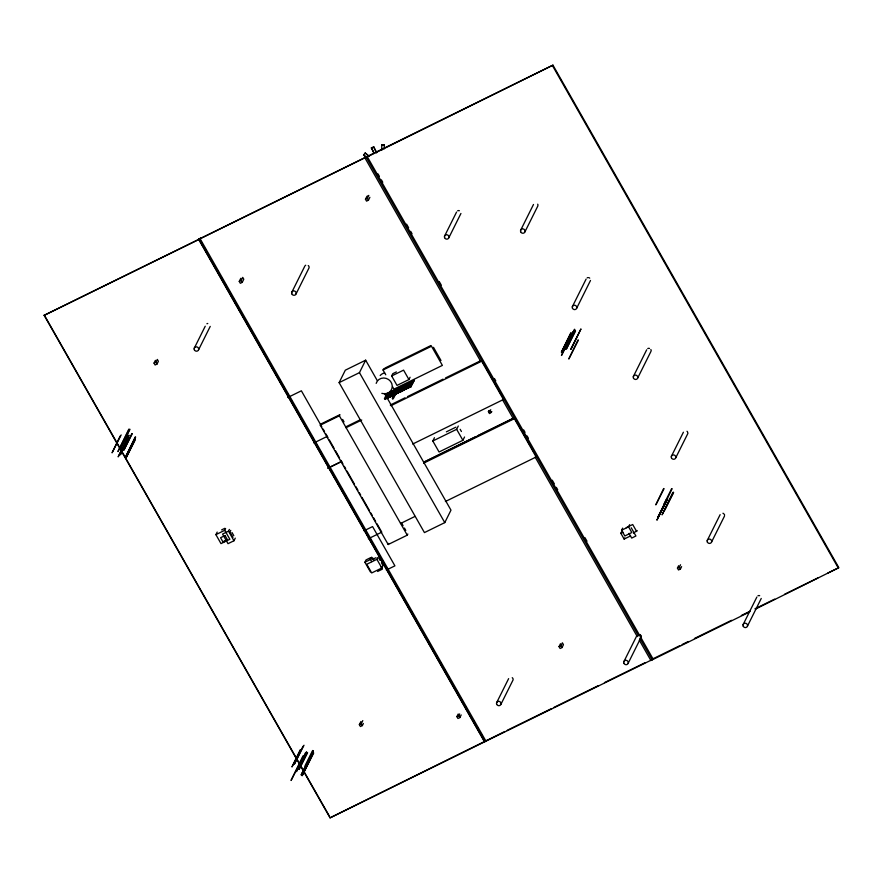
<?xml version="1.0" encoding="UTF-8"?>
<svg xmlns="http://www.w3.org/2000/svg" width="883" height="883" viewBox="0 0 883 883"><rect width="100%" height="100%" fill="white"/><g stroke="black" fill="none" stroke-linecap="round" stroke-linejoin="round"><path stroke-width="1.32" d="M120.143 436.047L112.075 452.824L121.181 434.933M128.819 429.171L117.936 451.588L129.26 429.304M128.664 435.231L118.167 456.864L129.106 435.374M128.984 430.374L120.077 448.84L130.022 429.304M128.123 438.641L120.353 454.811L129.172 437.56M132.318 433.663L123.885 450.142L131.876 433.52M135.209 436.964L125.993 456.047L135.651 437.107M135.121 440.175L126.368 457.306L135.287 438.818M300.308 749.634L291.964 766.963L300.75 749.766M302.88 757.184L291.059 780.473L303.046 755.826M302.99 746.29L294.381 764.17L304.017 745.252M305.551 752.68L296.379 771.676L306.578 751.643M307.163 752.603L299.061 769.457L307.604 752.735M313.101 750.638L301.136 774.965L313.145 751.301M313.708 753L302.152 775.76L313.266 752.868M305.054 765.76L312.659 750.495M570.749 332.858L561.378 352.251L571.191 333.001M572.901 331.931L561.467 355.463L573.343 332.063M574.877 329.436L564.546 349.723L574.436 329.304M575.109 330.915L566.323 349.127L575.539 331.059M577.957 340.021L568.784 359.017L578.398 340.165M570.661 349.249L580.97 328.929L571.113 349.304M663.674 488.509L655.804 504.877L664.005 488.774M672.095 488.774L656.897 520.175L667.691 498.961M666.621 499.182L657.945 517.173L667.062 499.325M673.332 492.692L662.073 514.855L672.89 492.548M663.718 504.546L671.654 488.641M673.63 492.449L664.7 510.01L673.299 492.184M504.756 731.521L330.054 817.857L44.15 315.341L366.313 157.119M197.682 239.823L552.946 65.143L838.85 567.659L755.804 608.928M44.15 315.341L198.73 239.525L199.161 238.664L208.686 255.419M200.419 237.935L200.066 238.653L485.959 741.168L486.323 740.451L483.939 741.621M154.039 363.112L155.938 362.173L157.317 359.414L158.388 361.302L157.008 364.061L155.11 364.988L154.039 363.112L155.408 360.352M194.216 348.31L205.231 326.224M198.609 349.712L210.231 326.401M239.249 281.412L241.158 280.474L242.715 277.361L243.785 279.249L242.229 282.361L240.319 283.3L239.249 281.412L240.805 278.3M291.721 292.405L304.635 266.5M296.114 293.807L309.028 267.902M480.705 361.39L364.977 157.991L365.407 157.13M366.6 156.545L366.246 157.262L638.53 635.848M367.792 155.96L367.361 156.821L653.265 659.336L653.696 658.475M365.474 199.238L366.909 196.357L368.807 195.43L367.372 198.3L365.474 199.238L366.544 201.125L368.454 200.187L369.889 197.306M225.607 528.597L224.746 530.308L229.856 539.281L221.004 543.619L215.905 534.645L217.185 532.085M235.275 538.144L233.962 540.76L228.024 543.674L222.571 534.072L228.509 531.158L229.381 529.425M230.772 530.363L229.933 532.052L232.969 537.372M384.624 393.509L450.981 510.153L444.778 522.615L424.436 532.592L339.116 382.626L345.33 370.165L365.661 360.187L377.173 380.418M320.286 425.164L320.86 424.017L339.933 414.668L339.359 415.816L320.286 425.164L388.189 544.513L407.262 535.164L407.836 534.016M339.116 382.626L359.447 372.648L365.661 360.187M444.502 236.258L456.555 212.086M385.761 374.789L383.034 369.999L383.675 368.708M448.884 237.659L460.937 213.476M410.076 377.251L408.928 379.547L397.019 385.396L391.655 375.97L392.803 373.664L396.379 371.92M385.518 395.705L387.041 393.365L384.414 398.641M385.639 396.842L387.218 393.686M384.999 399.149L388.63 392.582L385.176 399.469M385.65 399.237L388.807 392.902M386.588 398.376L390.22 391.809L386.765 398.686M364.977 157.991L552.946 65.143M387.24 398.454L390.396 392.118M391.986 391.346L388.354 397.913L391.335 391.257M388.354 397.913L391.809 391.026M393.575 390.562L389.944 397.129L392.924 390.485M389.944 397.129L393.399 390.253M395.165 389.789L391.533 396.346L394.513 389.701M391.533 396.346L394.988 389.469M396.754 389.006L393.123 395.573L396.103 388.928M393.123 395.573L396.577 388.686M395.308 395.032L392.792 398.884L392.35 398.09L394.072 394.646C395.97 395.485 395.176 390.352 397.681 388.145M392.35 398.09L398.167 387.913M392.792 398.884L394.513 395.429M395.187 394.558L398.343 388.222M396.301 394.017L399.933 387.449L396.301 394.017L399.271 387.361M401.522 386.666L397.891 393.233L400.86 386.588M397.891 393.233L401.346 386.357M403.112 385.893L399.469 392.449L402.449 385.805M399.469 392.449L402.924 385.573M404.701 385.109L401.059 391.677L404.039 385.032M401.059 391.677L404.513 384.8M406.29 384.326L402.648 390.893L405.628 384.248M402.648 390.893L405.805 384.569M402.471 390.584L406.103 384.017M407.869 383.553L404.237 390.12L407.218 383.476M404.237 390.12L407.692 383.233M409.458 382.769L405.827 389.337L408.807 382.692M405.827 389.337L409.282 382.46M411.048 381.997L407.416 388.553L410.396 381.909M407.416 388.553L410.871 381.677M408.829 387.46L412.46 380.904L409.006 387.78M409.48 387.549L412.637 381.213M410.595 386.997L414.226 380.43L410.595 386.997L413.575 380.352M520.584 230.375L533.498 204.47M524.977 231.765L537.89 205.871M370.43 571.941L364.9 562.239L366.07 559.899L370.573 557.692M364.9 562.239L370.529 559.48L371.688 557.14M464.546 436.997L462.891 440.308L439.061 451.986L432.813 441.003L434.458 437.692M382.714 566.169L381.82 567.979L371.699 572.946L366.765 564.27L376.886 559.314L377.781 557.504M388.189 544.513L388.763 543.365M432.813 441.003L456.643 429.315L458.288 426.003M491.842 411.666L489.48 413.509L488.409 411.621L488.862 410.716M488.409 411.621L490.76 409.778M489.48 413.509L489.933 412.604M363.366 723.519L362.328 725.594L360.419 726.532L359.348 724.645L360.904 721.532M359.348 724.645L361.257 723.718L362.803 720.594M572.339 306.721L586.113 279.094M576.72 308.123L590.495 280.485M330.054 817.857L483.531 742.36M461.18 714.932L459.866 717.57L457.957 718.497L456.886 716.621L458.2 713.983M456.886 716.621L458.796 715.683L459.668 713.928M633.332 376.577L646.676 349.823M637.714 377.979L651.058 351.213M496.577 702.802L508.63 678.63M500.97 704.204L513.023 680.031A2.307 2.163 26.5 0 0 512.239 677.68M559.038 646.61L560.948 645.672L562.383 642.802L563.453 644.678L562.018 647.559L560.109 648.497L559.038 646.61L560.473 643.729M629.656 524.679L628.575 526.831L631.82 532.537L624.833 535.97L621.588 530.264L622.658 528.111M630.583 535.915L624.138 539.072L620.826 533.255L621.433 532.041M624.138 539.072L624.745 537.857M671.345 456.401L683.398 432.229M633.464 533.133L637.206 530.528M675.738 457.802L687.791 433.63A2.307 2.163 26.5 0 0 687.857 432.78M623.806 661.797L636.72 635.892M628.188 663.199L641.102 637.294M681.61 566.643L680.418 569.038L678.508 569.976L677.438 568.089L678.63 565.694M677.438 568.089L679.347 567.162L680.539 564.756M707.217 540.551L720.131 514.646M639.303 640.164L650.881 660.506L651.312 659.634L679.656 645.738M652.504 659.049L652.14 659.778L639.888 638.232M711.599 541.941L724.513 516.047M743.078 624.689L756.852 597.063M747.471 626.08L761.245 598.453M366.644 157.527L363.553 155.044L365.165 152.991L368.255 155.463M381.71 144.878L384.26 144.845L381.71 144.878L381.831 150.187M373.697 152.671L371.412 147.858L373.829 152.571M365.165 152.991L369.138 156.412M376.655 152.649L373.63 146.766L376.533 152.748M363.553 155.044L365.772 156.578M371.279 147.958L373.63 146.766M287.781 397.493L301.379 390.805L321.809 426.765M384.889 368.112L430.926 345.529M383.034 369.999L431.489 346.235L442.383 365.396L393.928 389.16L392.571 386.765M391.655 375.97L403.575 370.132L408.928 379.547M388.178 397.593L388.829 397.67M389.767 396.809L390.418 396.897M391.357 396.037L392.008 396.114M392.946 395.253L393.597 395.341M396.114 393.697L396.776 393.774M397.703 392.924L398.365 393.001M399.293 392.14L399.955 392.218M400.882 391.357L401.544 391.445M404.061 389.8L404.712 389.878M405.65 389.028L406.301 389.105M407.24 388.244L407.891 388.321M410.418 386.688L411.07 386.765M359.955 419.911L346.633 426.445L345.981 427.736L361.732 420.01M390.297 405.021L405.021 397.803M407.471 396.599L443.045 379.149M445.496 377.946L481.069 360.507M313.84 442.957L327.284 436.368M390.882 405.716L481.654 361.202L503.453 399.513L412.681 444.039M221.6 529.91L224.922 528.288M215.905 534.645L224.746 530.308M446.379 431.842L455.904 427.173M222.991 542.261L226.313 540.639M424.226 461.897L475.749 436.632M478.2 435.429L513.774 417.979M424.083 462.184L513.63 418.266M423.575 463.189L514.359 418.674L536.158 456.986L445.385 501.511M364.017 530.782L372.571 526.588L394.911 565.848L386.357 570.043M368.332 538.751L381.776 532.162L377.008 523.774M400.485 523.531L415.021 516.4M369.58 559.436L372.692 557.913L373.939 560.098M372.615 559.358L375.981 557.703M377.604 571.478L382.372 569.138L381.158 566.985M626.235 527.681L632.692 524.513L636.698 531.544M621.588 530.264L628.575 526.831M620.826 533.255L622.979 532.195M507.217 730.307L551.544 708.574M554.005 707.36L598.332 685.627M604.48 682.603L645.109 662.68M682.117 644.524L688.287 641.5M694.457 638.475L731.488 620.319M741.356 615.473L749.998 611.235M754.932 608.817L774.678 599.127M784.545 594.292L817.868 577.946M827.746 573.1L837.614 568.266M652.217 659.634L484.767 741.753L198.874 239.238M650.881 660.506L749.634 611.952M552.592 65.861L838.497 568.376M679.347 567.162L680.418 569.038M631.224 527.758L635.915 536.003L631.687 538.078L629.005 533.365M378.001 173.907L379.37 176.302M381.412 179.889L382.769 182.284M406.588 224.15L408.63 227.748M410.672 231.335L412.041 233.73M439.27 281.589L441.312 285.176M494.403 378.498L495.771 380.893M523.674 429.944L525.032 432.339M527.085 435.926L528.442 438.321M552.261 480.197L554.303 483.785M556.345 487.372L557.714 489.767M584.943 537.626L586.985 541.213M640.076 634.546L641.444 636.93M482.714 361.71L503.818 398.807M515.385 419.138L536.489 456.235M502.482 399.679L513.376 418.818M535.153 457.107L637.261 636.577M490.308 410.694L491.378 412.571M367.372 198.3L368.454 200.187M433.498 347.339L440.992 360.507M460.164 429.304L461.412 431.5M456.643 429.315L462.891 440.308M560.948 645.672L562.018 647.559M393.145 397.703L393.586 398.487M359.447 372.648L444.778 522.615M342.648 419.436L344.006 421.831M401.721 523.266L403.078 525.661M404.436 528.045L405.794 530.429M339.359 415.816L407.262 535.164M241.158 280.474L242.229 282.361M323.189 429.127L324.536 431.555M325.915 433.917L327.946 437.538M329.326 439.911L334.094 448.343M335.452 450.683L339.547 457.924M340.904 460.319L342.946 463.906M344.315 466.301L345.672 468.696M347.03 471.092L354.524 484.259M355.893 486.654L357.935 490.253M359.293 492.648L360.661 495.043M362.019 497.438L369.513 510.606M370.882 513.001L372.24 515.396M373.608 517.791L375.65 521.378M214.127 264.988L216.169 268.575M217.538 270.971L219.58 274.558M221.622 278.145L222.98 280.54M225.022 284.127L226.39 286.522M228.432 290.11L237.957 306.865M239.999 310.452L241.357 312.847M246.81 322.416L248.851 326.004M250.209 328.399L252.935 333.189M254.293 335.584L255.651 337.968M257.693 341.566L259.061 343.951M261.103 347.549L267.229 358.31M269.271 361.898L270.628 364.293M272.67 367.88L274.039 370.275M279.481 379.845L285.606 390.617M286.964 393.012L288.333 395.407M290.375 398.995L291.732 401.39M294.458 406.169L296.5 409.756M298.542 413.354L299.9 415.738M301.942 419.337L303.31 421.721M305.352 425.319L306.71 427.703M310.794 434.889L318.277 448.045M319.646 450.44L321.688 454.028M327.129 463.597L329.171 467.184M331.213 470.782L332.582 473.167M334.624 476.765L335.981 479.149M338.023 482.747L339.381 485.131M341.423 488.729L350.959 505.473M353.001 509.061L354.359 511.456M359.8 521.025L361.842 524.623M363.211 527.008L365.253 530.606M367.295 534.193L368.652 536.588M370.694 540.175L372.063 542.57M374.105 546.158L380.231 556.919M382.273 560.517L383.63 562.901M385.672 566.5L387.03 568.884M392.482 578.464L394.524 582.052M395.882 584.447L398.608 589.226M399.966 591.621L401.324 594.016M403.365 597.603L404.734 599.999M406.776 603.586L409.502 608.376M411.544 611.963L412.902 614.358M414.944 617.945L416.301 620.341M418.343 623.928L419.712 626.323M425.153 635.892L431.279 646.654M432.637 649.049L434.006 651.444M436.047 655.031L437.405 657.427M440.131 662.217L442.173 665.804M444.215 669.391L445.573 671.786M447.615 675.374L448.983 677.769M451.025 681.356L452.383 683.751M456.467 690.925L463.95 704.093M465.319 706.477L466.677 708.872M472.802 719.645L474.844 723.232M476.886 726.819L478.244 729.215M480.297 732.802L481.654 735.197M198.73 239.525L484.624 742.04M378.752 558.089L380.109 560.473M381.467 562.868L382.836 565.263M376.886 559.314L381.82 567.979M370.529 559.48L371.754 561.632M458.796 715.683L459.866 717.57M155.938 362.173L157.008 364.061M361.257 723.718L362.328 725.594M231.986 532.493L233.807 535.694M228.509 531.158L233.962 540.76M44.293 315.054L329.514 816.367M384.26 144.845L384.326 148.852M537.681 204.194A2.307 2.163 26.5 0 1 537.957 205.022M587.195 277.825A2.307 2.163 26.5 0 1 588.034 277.604M588.917 277.715A2.307 2.163 26.5 0 1 589.712 278.145M647.747 348.553A2.307 2.163 26.5 0 1 649.48 348.443M650.848 349.547A2.307 2.163 26.5 0 1 651.124 350.363M686.996 431.279A2.307 2.163 26.5 0 1 687.581 431.953M722.934 513.266A2.307 2.163 26.5 0 1 723.729 513.696M724.303 514.37A2.307 2.163 26.5 0 1 724.579 515.197M757.934 595.793A2.307 2.163 26.5 0 1 759.667 595.683M457.626 210.816A2.307 2.163 26.5 0 1 459.359 210.706M305.043 265.761A2.307 2.163 26.5 0 1 305.717 265.242M308.233 265.551A2.307 2.163 26.5 0 1 309.094 267.052M206.92 323.741A2.307 2.163 26.5 0 1 207.759 323.509M640.318 634.943A2.307 2.163 26.5 0 1 640.892 635.617M380.198 375.518A8.3 7.781 26.5 0 1 384.624 372.968M376.169 383.365A8.3 7.781 26.5 0 1 386.279 378.41A8.3 7.781 26.5 0 1 391.964 388.399A8.3 7.781 26.5 0 1 381.853 393.365M341.589 461.467L327.979 468.156L341.589 461.467M225.033 535.539L220.573 537.725L222.891 541.798L227.35 539.601L225.033 535.539M520.661 231.776A2.307 2.163 26.5 0 0 524.568 232.516A2.307 2.163 26.5 0 0 523.1 228.918A2.307 2.163 26.5 0 0 520.661 231.776M572.416 308.123A2.307 2.163 26.5 0 0 576.323 308.862A2.307 2.163 26.5 0 0 574.855 305.264A2.307 2.163 26.5 0 0 572.416 308.123M633.409 377.99A2.307 2.163 26.5 0 0 637.316 378.719A2.307 2.163 26.5 0 0 635.848 375.132A2.307 2.163 26.5 0 0 633.409 377.99M671.422 457.813A2.307 2.163 26.5 0 0 675.329 458.542A2.307 2.163 26.5 0 0 673.861 454.955A2.307 2.163 26.5 0 0 671.422 457.813M707.294 541.952A2.307 2.163 26.5 0 0 711.201 542.681A2.307 2.163 26.5 0 0 709.733 539.094A2.307 2.163 26.5 0 0 707.294 541.952M743.166 626.091A2.307 2.163 26.5 0 0 747.073 626.831A2.307 2.163 26.5 0 0 745.594 623.232A2.307 2.163 26.5 0 0 743.166 626.091M444.579 237.659A2.307 2.163 26.5 0 0 448.487 238.399A2.307 2.163 26.5 0 0 447.019 234.801A2.307 2.163 26.5 0 0 444.579 237.659M291.798 293.818A2.307 2.163 26.5 0 0 295.706 294.547A2.307 2.163 26.5 0 0 294.238 290.949A2.307 2.163 26.5 0 0 291.798 293.818M194.293 349.723A2.307 2.163 26.5 0 0 198.2 350.452A2.307 2.163 26.5 0 0 196.732 346.864A2.307 2.163 26.5 0 0 194.293 349.723M623.884 663.21A2.307 2.163 26.5 0 0 627.791 663.939A2.307 2.163 26.5 0 0 626.323 660.352A2.307 2.163 26.5 0 0 623.884 663.21M496.654 704.215A2.307 2.163 26.5 0 0 500.562 704.943A2.307 2.163 26.5 0 0 499.094 701.356A2.307 2.163 26.5 0 0 496.654 704.215"/></g></svg>
